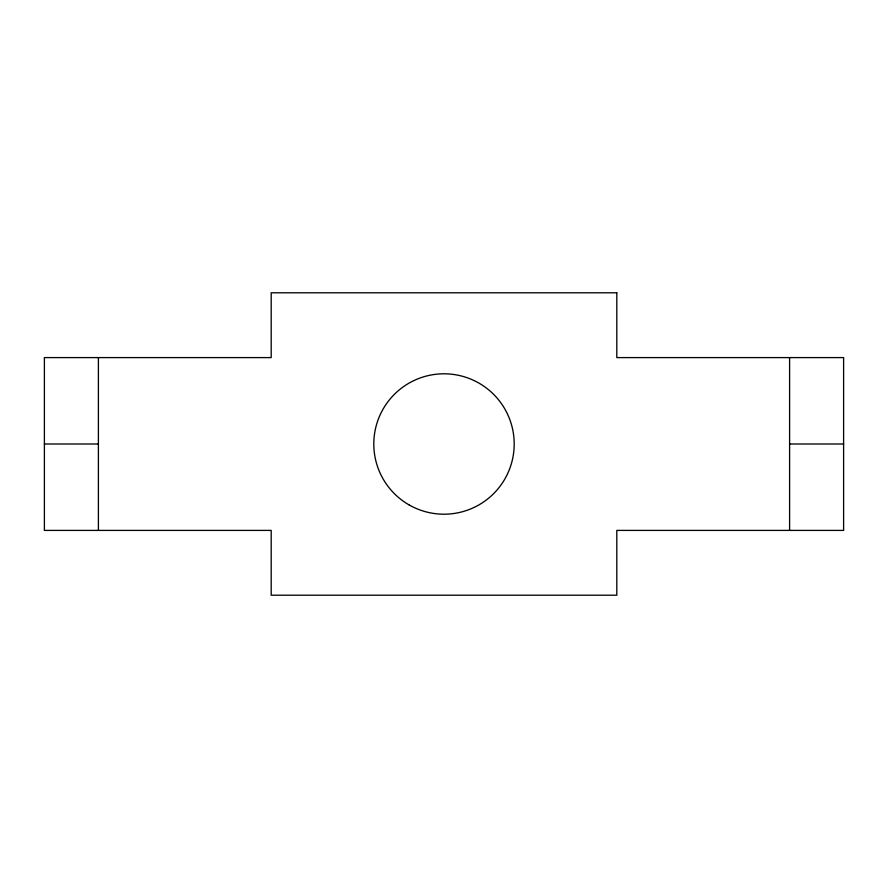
<?xml version="1.0" encoding="UTF-8"?>
<svg xmlns="http://www.w3.org/2000/svg" width="888" height="888" viewBox="0 0 888 888"><rect width="100%" height="100%" fill="white"/><g stroke="black" fill="none" stroke-linecap="round" stroke-linejoin="round"><path stroke-width="1.33" d="M44.4 444L98.402 444M789.599 444L843.6 444M789.599 357.598L789.599 530.402M98.402 357.598L98.402 530.402M616.805 292.796L271.195 292.796L271.195 357.598L44.4 357.598L44.4 530.402L271.195 530.402L271.195 595.204L616.805 595.204L616.805 530.402L843.6 530.402L843.6 357.598L616.805 357.598L616.805 292.796M408.902 504.795A70.196 70.196 0 0 0 514.196 444A70.196 70.196 0 0 0 408.902 383.205A70.196 70.196 0 0 0 408.902 504.795"/></g></svg>
